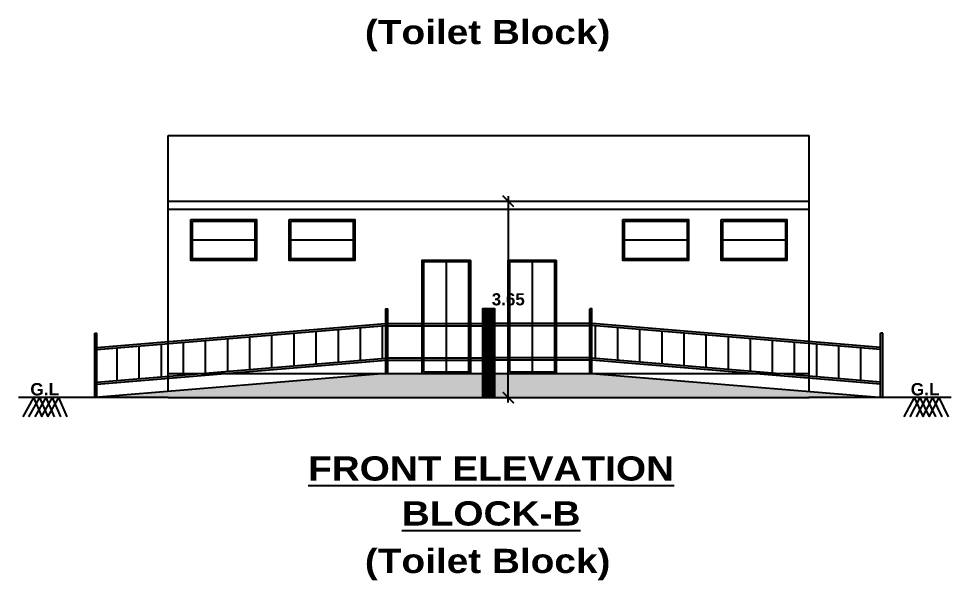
# Model space of a CAD drawing. Header units: metres. Extents: x 743 to 2261, y -742 to 557.
# Drawn here: x 2146.32 to 2163.63, y -630.94 to -620.51 of the extents above; entities that cross this region are included whole.
import ezdxf

# ---------------------------------------------------------------- set-up
doc = ezdxf.new("R2010")
doc.units = ezdxf.units.M
doc.layers.add('BLK_2_HT_OF_BLDG', color=5, linetype='Continuous')
doc.styles.add('CEN-GOT', font='arialbd.ttf')
doc.styles.add('CGR', font='ariblk.ttf')
doc.styles.add('STYLE1', font='tahoma.ttf', dxfattribs={"height": 0.4})
doc.styles.add('TITLE', font='arialbd.ttf')
doc.dimstyles.new('STY', dxfattribs={"dimscale": 0.9, "dimtxt": 0.23, "dimasz": 0.18, "dimexe": 0.15, "dimexo": 0.6, "dimgap": 0.1, "dimtad": 1, "dimtih": 1, "dimtoh": 1, "dimzin": 0, "dimdsep": 46, "dimtxsty": 'STYLE1', "dimblk": 'CLOSEDBLANK', "dimcen": 0.09375, "dimdle": 0.1, "dimse1": 1, "dimse2": 1, "dimadec": 0, "dimazin": 0, "dimtfac": 1, "dimtmove": 2, "dimatfit": 2, "dimfxl": 0, "dimtolj": 1, "dimtzin": 0, "dimarcsym": 0})

# ---------------------------------------------------------------- blocks, each defined once
blk = doc.blocks.new('_ArchTick')
at = {"color": 0, "linetype": 'ByBlock', "const_width": 0.15}
blk.add_lwpolyline([(-0.5, -0.5), (0.5, 0.5)], dxfattribs=at)
blk = doc.blocks.new('*D177')
at = {"layer": 'BLK_2_HT_OF_BLDG', "color": 0, "lineweight": -2}
for p, q in [((2155.407, -623.809), (2155.407, -625.519)), ((2155.407, -623.899), (2155.614, -623.899)), ((2155.407, -627.639), (2155.407, -625.928)), ((2155.407, -627.549), (2155.614, -627.549))]:
    blk.add_line(p, q, dxfattribs=at)
at = {"layer": 'Defpoints', "color": 0, "linetype": 'ByBlock'}
for p in [(2155.407, -623.899), (2155.407, -627.549), (2155.407, -627.549)]:
    blk.add_point(p, dxfattribs=at)
at = {"layer": 'BLK_2_HT_OF_BLDG', "color": 0, "linetype": 'ByBlock', "lineweight": -2, "xscale": 0.207, "yscale": 0.207, "zscale": 0.207}
for p, rotation in [((2155.407, -623.899), 90), ((2155.407, -627.549), 270)]:
    blk.add_blockref('_ArchTick', p, dxfattribs=dict(at, rotation=rotation))
at = {"layer": 'BLK_2_HT_OF_BLDG', "color": 0, "linetype": 'ByBlock', "lineweight": 30, "insert": (2155.407, -625.724), "char_height": 0.225, "attachment_point": 5, "style": 'CEN-GOT'}
blk.add_mtext('\\A1;3.65', dxfattribs=at)

msp = doc.modelspace()

# ---------------------------------------------------------------- hatches: boundary and pattern name
h = msp.add_hatch()
h.set_pattern_fill('AR-PARQ1', color=5, scale=0.0005)
h.set_pattern_definition([(90, (1185.3553, -1162.83012), (-0.1524, 0.1524), [0.1524, -0.1524]), (90, (1185.3807, -1162.83012), (-0.1524, 0.1524), [0.1524, -0.1524]), (90, (1185.4061, -1162.83012), (-0.1524, 0.1524), [0.1524, -0.1524]), (90, (1185.4315, -1162.83012), (-0.1524, 0.1524), [0.1524, -0.1524]), (90, (1185.4569, -1162.83012), (-0.1524, 0.1524), [0.1524, -0.1524]), (90, (1185.4823, -1162.83012), (-0.1524, 0.1524), [0.1524, -0.1524]), (90, (1185.5077, -1162.83012), (-0.1524, 0.1524), [0.1524, -0.1524]), (0, (1185.3553, -1162.67772), (0.1524, -0.1524), [0.1524, -0.1524]), (0, (1185.3553, -1162.65232), (0.1524, -0.1524), [0.1524, -0.1524]), (0, (1185.3553, -1162.62692), (0.1524, -0.1524), [0.1524, -0.1524]), (0, (1185.3553, -1162.60152), (0.1524, -0.1524), [0.1524, -0.1524]), (0, (1185.3553, -1162.57612), (0.1524, -0.1524), [0.1524, -0.1524]), (0, (1185.3553, -1162.55072), (0.1524, -0.1524), [0.1524, -0.1524]), (0, (1185.3553, -1162.52532), (0.1524, -0.1524), [0.1524, -0.1524])])
h.paths.add_polyline_path([(2155.16, -625.901), (2154.93, -625.901), (2154.93, -627.549), (2155.16, -627.549)])
h = msp.add_hatch()
h.set_pattern_fill('AR-BRSTD', color=5, scale=0.0008)
h.set_pattern_definition([(0, (1185.355304, -1162.830115), (0, 0.05419344), []), (90, (1185.3553, -1162.830115), (-0.08128, 0.05419344), [0.05419344, -0.05419344])])
h.paths.add_polyline_path([(2154.93, -627.549), (2154.93, -627.099), (2153.132, -627.099), (2147.732, -627.549), (2149.095, -627.549)])
h.paths.add_polyline_path([(2160.995, -627.549), (2162.319, -627.549), (2162.319, -627.545), (2156.959, -627.099), (2155.16, -627.099), (2155.16, -627.549)])

# ---------------------------------------------------------------- linework, layer by layer
at = {"color": 5}
for p, q in [((2149.095, -627.435), (2149.095, -622.679)), ((2149.095, -622.679), (2160.995, -622.679)), ((2160.995, -627.435), (2160.995, -622.679)), ((2149.095, -623.899), (2160.995, -623.899)), ((2149.095, -624.049), (2160.995, -624.049)), ((2149.544, -624.619), (2150.704, -624.619)), ((2151.37, -624.619), (2152.53, -624.619)), ((2157.565, -624.619), (2158.725, -624.619)), ((2159.391, -624.619), (2160.551, -624.619)), ((2153.804, -624.999), (2154.704, -624.999)), ((2154.254, -625.029), (2154.254, -627.069)), ((2154.704, -624.999), (2154.704, -627.099)), ((2155.399, -624.999), (2156.299, -624.999)), ((2155.849, -625.029), (2155.849, -627.069)), ((2156.299, -624.999), (2156.299, -627.099)), ((2153.172, -627.099), (2153.172, -625.901)), ((2156.919, -627.099), (2156.919, -625.901)), ((2147.772, -626.615), (2153.129, -626.172)), ((2162.319, -626.615), (2156.962, -626.172)), ((2147.732, -627.549), (2147.732, -626.349)), ((2147.772, -626.656), (2153.132, -626.211)), ((2147.772, -627.549), (2147.772, -626.349)), ((2162.319, -626.656), (2156.959, -626.211)), ((2162.319, -627.549), (2162.319, -626.349)), ((2162.359, -627.549), (2162.359, -626.349)), ((2147.772, -627.26), (2153.132, -626.815)), ((2147.772, -627.3), (2153.135, -626.855)), ((2162.319, -627.3), (2156.956, -626.855)), ((2162.319, -627.26), (2156.959, -626.815)), ((2149.095, -627.099), (2154.93, -627.099)), ((2149.095, -627.435), (2149.095, -627.099)), ((2155.16, -627.099), (2160.995, -627.099)), ((2149.095, -627.549), (2146.319, -627.549)), ((2146.597, -627.549), (2146.394, -627.907)), ((2146.707, -627.547), (2146.503, -627.905)), ((2146.597, -627.549), (2146.752, -627.907)), ((2146.824, -627.547), (2146.621, -627.905)), ((2146.824, -627.547), (2146.621, -627.905)), ((2146.707, -627.547), (2146.862, -627.905)), ((2146.942, -627.547), (2146.738, -627.905)), ((2146.942, -627.547), (2146.738, -627.905)), ((2146.824, -627.547), (2146.979, -627.905)), ((2146.824, -627.547), (2146.979, -627.905)), ((2147.059, -627.547), (2146.856, -627.905)), ((2146.942, -627.547), (2147.097, -627.905)), ((2146.942, -627.547), (2147.097, -627.905)), ((2147.059, -627.547), (2147.214, -627.905)), ((2149.095, -627.549), (2160.995, -627.549)), ((2163.631, -627.549), (2160.979, -627.549)), ((2162.939, -627.549), (2162.752, -627.907)), ((2163.049, -627.547), (2162.862, -627.905)), ((2162.939, -627.549), (2163.11, -627.907)), ((2163.167, -627.547), (2162.979, -627.905)), ((2163.167, -627.547), (2162.979, -627.905)), ((2163.049, -627.547), (2163.22, -627.905)), ((2163.284, -627.547), (2163.097, -627.905)), ((2163.284, -627.547), (2163.097, -627.905)), ((2163.167, -627.547), (2163.338, -627.905)), ((2163.167, -627.547), (2163.338, -627.905)), ((2163.402, -627.547), (2163.215, -627.905)), ((2163.284, -627.547), (2163.455, -627.905)), ((2163.284, -627.547), (2163.455, -627.905)), ((2163.402, -627.547), (2163.573, -627.905))]:
    msp.add_line(p, q, dxfattribs=at)
for points in [[(2149.514, -624.239), (2150.734, -624.239), (2150.734, -624.999), (2149.514, -624.999), (2149.514, -624.239)], [(2151.34, -624.239), (2152.56, -624.239), (2152.56, -624.999), (2151.34, -624.999), (2151.34, -624.239)], [(2157.535, -624.239), (2158.755, -624.239), (2158.755, -624.999), (2157.535, -624.999), (2157.535, -624.239)], [(2159.361, -624.239), (2160.581, -624.239), (2160.581, -624.999), (2159.361, -624.999), (2159.361, -624.239)], [(2153.132, -627.099), (2153.132, -625.901), (2153.172, -625.901)], [(2156.959, -627.099), (2156.959, -625.901), (2156.919, -625.901)], [(2153.172, -626.173), (2154.93, -626.173)], [(2156.919, -626.173), (2155.16, -626.173)], [(2147.732, -626.349), (2147.772, -626.349)], [(2151.836, -626.319), (2151.836, -626.923)], [(2152.247, -626.285), (2152.247, -626.889)], [(2152.657, -626.251), (2152.657, -626.855)], [(2153.068, -626.217), (2153.068, -626.821)], [(2153.172, -626.213), (2154.93, -626.213)], [(2156.919, -626.213), (2155.16, -626.213)], [(2157.023, -626.217), (2157.023, -626.821)], [(2157.434, -626.251), (2157.434, -626.855)], [(2157.844, -626.285), (2157.844, -626.889)], [(2158.255, -626.319), (2158.255, -626.923)], [(2162.359, -626.349), (2162.319, -626.349)], [(2149.374, -626.523), (2149.374, -627.127)], [(2149.784, -626.489), (2149.784, -627.093)], [(2150.195, -626.455), (2150.195, -627.059)], [(2150.605, -626.421), (2150.605, -627.025)], [(2151.015, -626.387), (2151.015, -626.991)], [(2151.426, -626.353), (2151.426, -626.957)], [(2158.665, -626.353), (2158.665, -626.957)], [(2159.075, -626.387), (2159.075, -626.991)], [(2159.486, -626.421), (2159.486, -627.025)], [(2159.896, -626.455), (2159.896, -627.059)], [(2160.307, -626.489), (2160.307, -627.093)], [(2160.717, -626.523), (2160.717, -627.127)], [(2148.142, -626.625), (2148.142, -627.229)], [(2148.553, -626.591), (2148.553, -627.195)], [(2148.963, -626.557), (2148.963, -627.161)], [(2161.128, -626.557), (2161.128, -627.161)], [(2161.538, -626.591), (2161.538, -627.195)], [(2161.948, -626.625), (2161.948, -627.229)], [(2153.172, -626.812), (2154.93, -626.812)], [(2153.172, -626.852), (2154.93, -626.852)], [(2156.919, -626.812), (2155.16, -626.812)], [(2156.919, -626.852), (2155.16, -626.852)], [(2153.132, -627.099), (2147.732, -627.549)], [(2156.959, -627.099), (2162.359, -627.549)]]:
    msp.add_lwpolyline(points, dxfattribs=at)
for points in [[(2149.544, -624.269), (2150.704, -624.269), (2150.704, -624.969), (2149.544, -624.969)], [(2151.37, -624.269), (2152.53, -624.269), (2152.53, -624.969), (2151.37, -624.969)], [(2157.565, -624.269), (2158.725, -624.269), (2158.725, -624.969), (2157.565, -624.969)], [(2159.391, -624.269), (2160.551, -624.269), (2160.551, -624.969), (2159.391, -624.969)], [(2153.804, -627.099), (2154.704, -627.099), (2154.704, -624.999), (2153.804, -624.999)], [(2153.834, -627.069), (2154.674, -627.069), (2154.674, -625.029), (2153.834, -625.029)], [(2155.399, -627.099), (2156.299, -627.099), (2156.299, -624.999), (2155.399, -624.999)], [(2155.429, -627.069), (2156.269, -627.069), (2156.269, -625.029), (2155.429, -625.029)], [(2154.93, -627.549), (2155.16, -627.549), (2155.16, -625.901), (2154.93, -625.901)]]:
    msp.add_lwpolyline(points, close=True, dxfattribs=at)

# ---------------------------------------------------------------- texts
at = {"color": 5, "style": 'CGR'}
for p in [(2152.746, -620.984), (2152.746, -630.806)]:
    msp.add_text('(Toilet Block)', height=0.45, dxfattribs=at).set_placement(p)
at = {"color": 5, "ltscale": 1.5, "style": 'TITLE'}
for p in [(2146.536, -627.508), (2162.878, -627.508)]:
    msp.add_text('G.L', height=0.23, dxfattribs=at).set_placement(p)
at = {"color": 5, "char_height": 0.45, "width": 20.8908, "attachment_point": 2, "style": 'CGR'}
for s, insert in [('{\\LFRONT ELEVATION}', (2155.088, -628.639)), ('{\\LBLOCK-B}', (2155.088, -629.474))]:
    msp.add_mtext(s, dxfattribs=dict(at, insert=insert))

# ---------------------------------------------------------------- dimensions: what is measured, and where the dimension line sits
at = {"layer": 'BLK_2_HT_OF_BLDG', "color": 5, "linetype": 'ByBlock', "lineweight": 30}
dim = msp.add_linear_dim(base=(2155.407, -627.549), p1=(2155.407, -623.899), p2=(2155.407, -627.549), angle=90, dimstyle='STY', override={"dimtxt": 0.25, "dimasz": 0.23, "dimexe": 0.23, "dimexo": 0.23, "dimtxsty": 'CEN-GOT', "dimblk": 'ArchTick', "dimcen": 0.23, "dimse1": 0, "dimse2": 0, "dimldrblk": 'ArchTick', "dimfxl": 0.23, "dimfxlon": 1, "dimtfill": 1, "dimtfillclr": 256, "dimarcsym": 1}, dxfattribs=at)
dim.commit()
dim.dimension.update_dxf_attribs({"geometry": '*D177', "text_midpoint": (2155.407, -625.724)})

doc.saveas('drawing.dxf')
